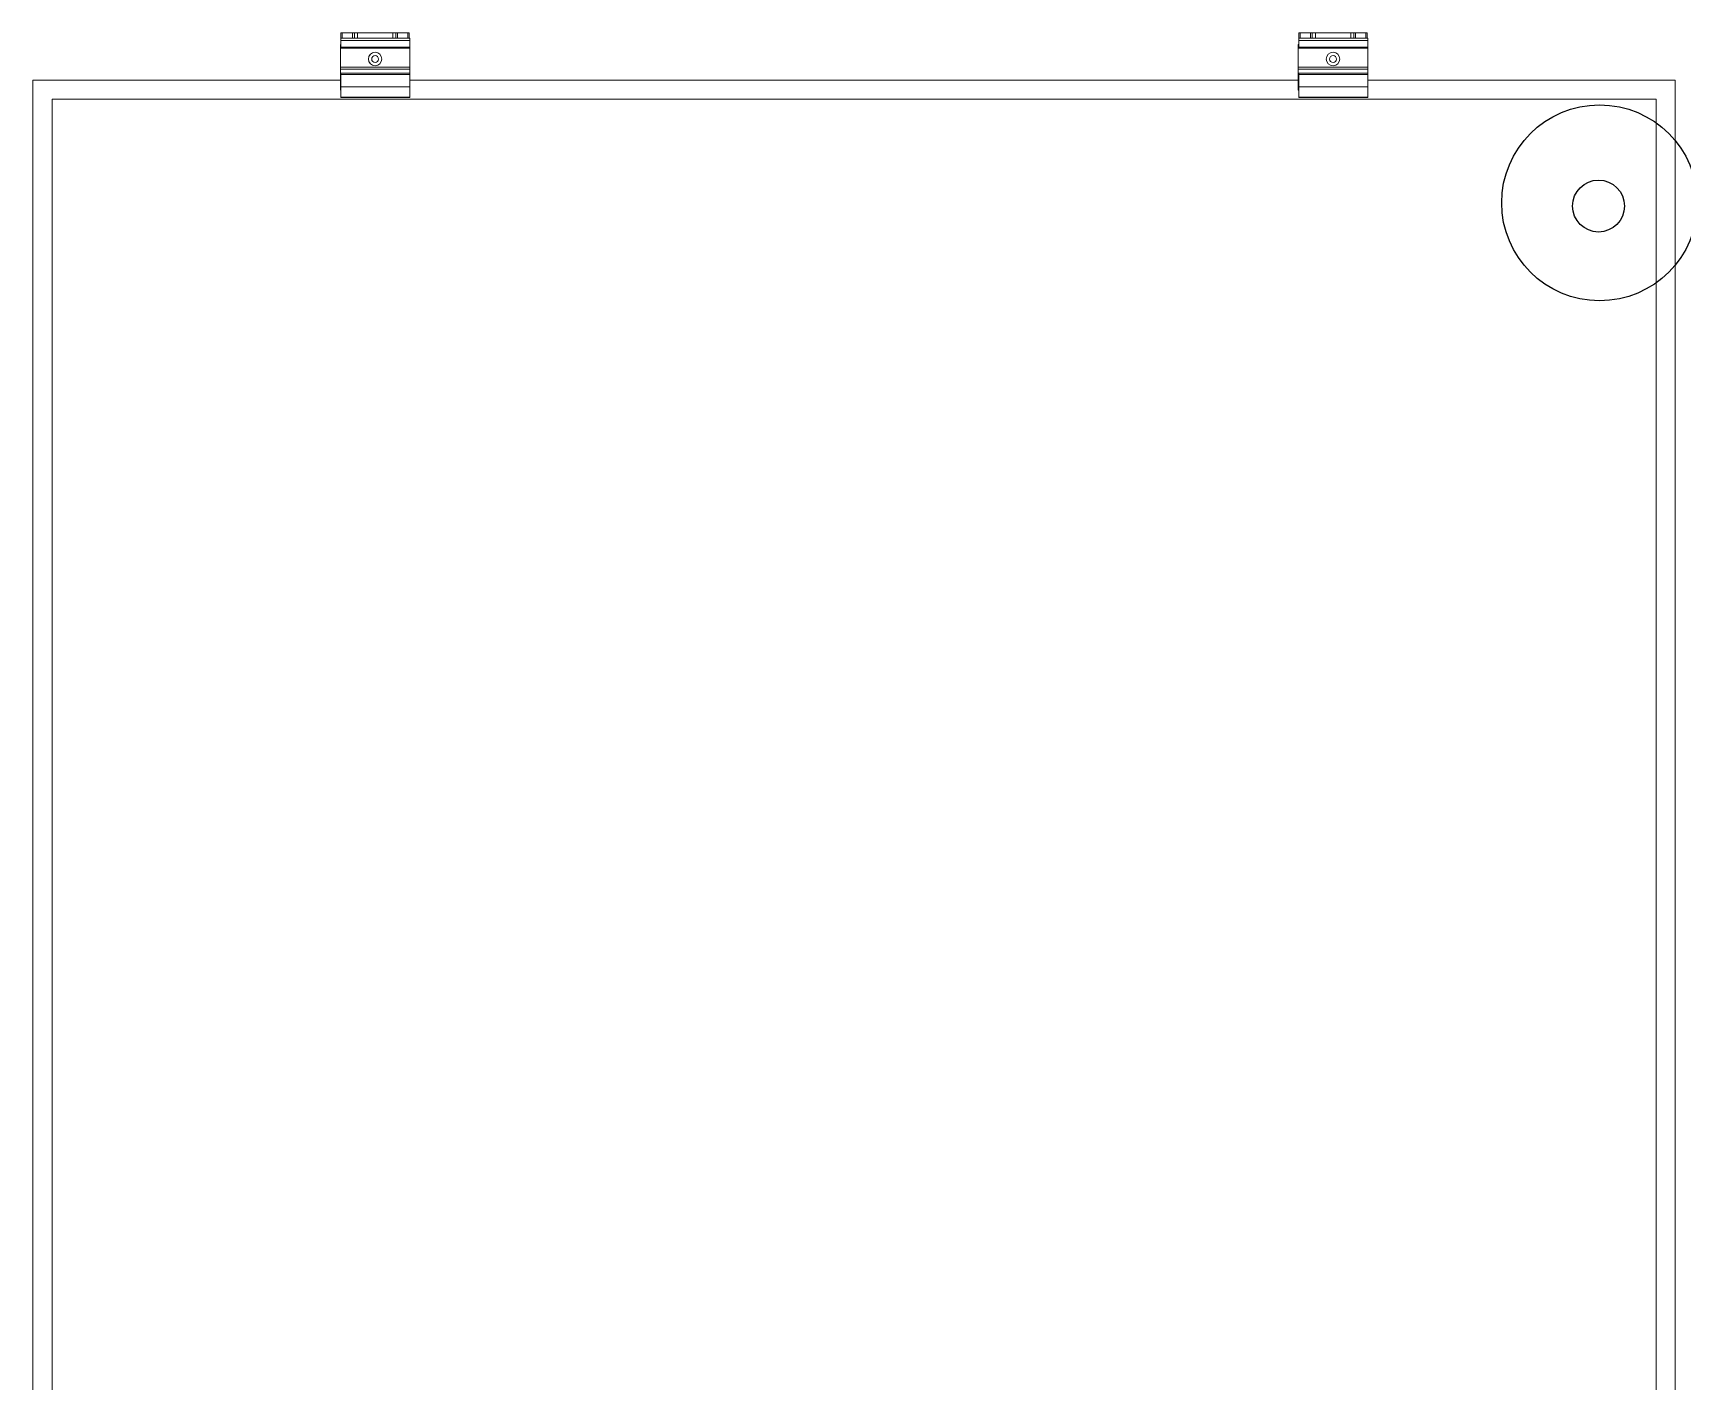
# Model space of a CAD drawing. Header units: feet. Extents: x -17 to 646, y -41 to 598.
# Drawn here: x 327.058 to 331.011, y 557.49 to 560.72 of the extents above; entities that cross this region are included whole.
import ezdxf

# ---------------------------------------------------------------- set-up
doc = ezdxf.new("R2010")
doc.units = ezdxf.units.FT
doc.header["$MEASUREMENT"] = 0
doc.layers.add('E-ANNO-NOTE', color=3, linetype='Continuous')

msp = doc.modelspace()

# ---------------------------------------------------------------- linework, layer by layer
at = {"color": 7, "linetype": 'Continuous', "lineweight": 15}
for p, q in [((327.79503, 560.5828), (327.79503, 560.69219)), ((327.79503, 560.69219), (327.79602, 560.69219)), ((327.79602, 560.70777), (327.96169, 560.70777)), ((327.79602, 560.68409), (327.79602, 560.70777)), ((327.79602, 560.70252), (327.96169, 560.70252)), ((327.79602, 560.68645), (327.96169, 560.68645)), ((327.96169, 560.68409), (327.79602, 560.68409)), ((327.79635, 560.70777), (327.79635, 560.72014)), ((327.79635, 560.72014), (327.96038, 560.72014)), ((327.82859, 560.70777), (327.82859, 560.72014)), ((327.92813, 560.70777), (327.92813, 560.72014)), ((327.96038, 560.72014), (327.96038, 560.70777)), ((327.96169, 560.56518), (327.96169, 560.70777)), ((330.09149, 560.5828), (330.09149, 560.69219)), ((330.09149, 560.69219), (330.09248, 560.69219)), ((330.09248, 560.70777), (330.25815, 560.70777)), ((330.09248, 560.68409), (330.09248, 560.70777)), ((330.09248, 560.70252), (330.25815, 560.70252)), ((330.09248, 560.68645), (330.25815, 560.68645)), ((330.25815, 560.68409), (330.09248, 560.68409)), ((330.0928, 560.70777), (330.0928, 560.72014)), ((330.0928, 560.72014), (330.25684, 560.72014)), ((330.12505, 560.70777), (330.12505, 560.72014)), ((330.22459, 560.70777), (330.22459, 560.72014)), ((330.25684, 560.72014), (330.25684, 560.70777)), ((330.25815, 560.56518), (330.25815, 560.70777)), ((327.0582, 560.60732), (327.79503, 560.60732)), ((327.0582, 556.76239), (327.0582, 560.60732)), ((327.79503, 560.63801), (327.96169, 560.63801)), ((327.79503, 560.63366), (327.96169, 560.63366)), ((327.96169, 560.62412), (327.79602, 560.62412)), ((327.79602, 560.56518), (327.79602, 560.62412)), ((327.96169, 560.62084), (327.79602, 560.62084)), ((327.96169, 560.60732), (330.09149, 560.60732)), ((330.09149, 560.63801), (330.25815, 560.63801)), ((330.09149, 560.63366), (330.25815, 560.63366)), ((330.25815, 560.62412), (330.09248, 560.62412)), ((330.09248, 560.56518), (330.09248, 560.62412)), ((330.25815, 560.62084), (330.09248, 560.62084)), ((330.25815, 560.60732), (330.99499, 560.60732)), ((330.99499, 560.60732), (330.99499, 552.81743)), ((327.79503, 560.5828), (327.79602, 560.5828)), ((327.96169, 560.59131), (327.79602, 560.59131)), ((327.96169, 560.5667), (327.79602, 560.5667)), ((327.96169, 560.56531), (327.79602, 560.56531)), ((327.96169, 560.56518), (327.79602, 560.56518)), ((330.09149, 560.5828), (330.09248, 560.5828)), ((330.25815, 560.59131), (330.09248, 560.59131)), ((330.25815, 560.5667), (330.09248, 560.5667)), ((330.25815, 560.56531), (330.09248, 560.56531)), ((330.25815, 560.56518), (330.09248, 560.56518)), ((330.94906, 560.56139), (327.10413, 560.56139)), ((327.10413, 560.56139), (327.10413, 556.80832)), ((330.94906, 552.86336), (330.94906, 560.56139))]:
    msp.add_line(p, q, dxfattribs=at)
at = {"color": 8, "linetype": 'Continuous', "lineweight": 15}
for p, q in [((327.79953, 560.70777), (327.79953, 560.72014)), ((327.82433, 560.70777), (327.82433, 560.72014)), ((327.83604, 560.70777), (327.83604, 560.72014)), ((327.92068, 560.70777), (327.92068, 560.72014)), ((327.93239, 560.70777), (327.93239, 560.72014)), ((327.9572, 560.70777), (327.9572, 560.72014)), ((330.09599, 560.70777), (330.09599, 560.72014)), ((330.12079, 560.70777), (330.12079, 560.72014)), ((330.1325, 560.70777), (330.1325, 560.72014)), ((330.21714, 560.70777), (330.21714, 560.72014)), ((330.22885, 560.70777), (330.22885, 560.72014)), ((330.25366, 560.70777), (330.25366, 560.72014)), ((327.79503, 560.60659), (327.79602, 560.60659)), ((330.09149, 560.60659), (330.09248, 560.60659))]:
    msp.add_line(p, q, dxfattribs=at)
at = {"color": 7, "linetype": 'Continuous', "lineweight": 15}
for centre, radius in [((327.87836, 560.65774), 0.01619), ((327.87836, 560.65774), 0.01614), ((327.87836, 560.65774), 0.0082), ((330.17482, 560.65774), 0.01619), ((330.17482, 560.65774), 0.01614), ((330.17482, 560.65774), 0.0082)]:
    msp.add_circle(centre, radius, dxfattribs=at)
at = {"layer": 'E-ANNO-NOTE'}
for centre, radius in [((330.81382, 560.31315), 0.23477), ((330.81122, 560.30534), 0.06219)]:
    msp.add_circle(centre, radius, dxfattribs=at)

doc.saveas('drawing.dxf')
